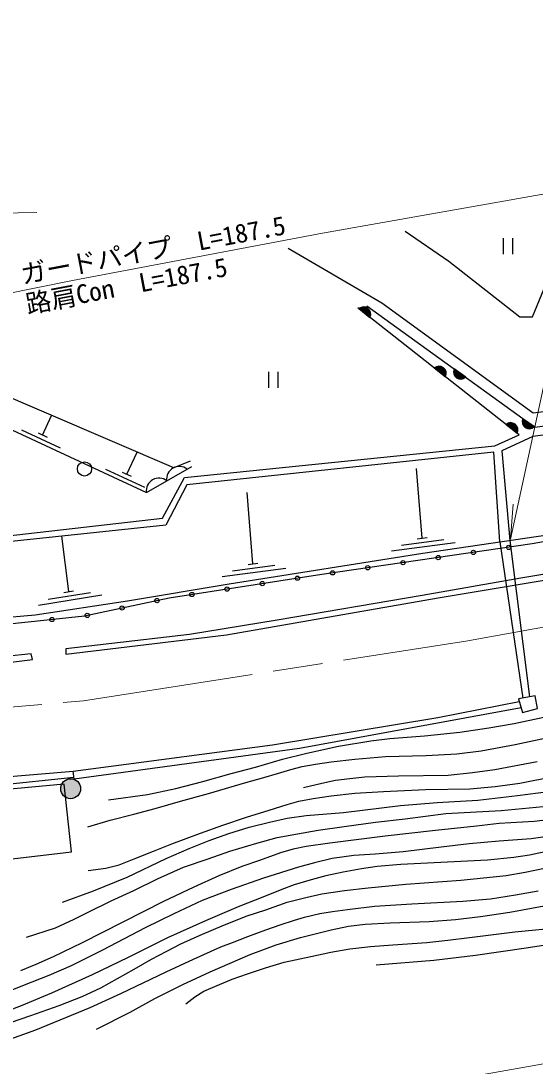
# Model space of a CAD drawing. Units: millimetres at full size, sheet at 1:1000; details may follow other scales. Extents: x 40000 to 680000, y 20000 to 380000.
# Drawn here: x 178289 to 214420, y 244235 to 317591 of the extents above; entities that cross this region are included whole.
import ezdxf
from ezdxf.enums import TextEntityAlignment as Align

# ---------------------------------------------------------------- set-up
doc = ezdxf.new("R2010")
doc.units = ezdxf.units.MM
doc.header["$LTSCALE"] = 1000
doc.linetypes.add('CHAIN', pattern=[18.5, 12, -1.5, 3.5, -1.5])
for name, color, linetype, lineweight in [('M-BGD', 7, 'Continuous', 25), ('M-BMK', 2, 'CHAIN', 13), ('M-STR-HTXT', 7, 'Continuous', 13)]:
    doc.layers.add(name, color=color, linetype=linetype, lineweight=lineweight)
doc.styles.add('ＭＳ ゴシック', font='')
doc.styles.get('ＭＳ ゴシック').set_extended_font_data('MS Gothic')

msp = doc.modelspace()

# ---------------------------------------------------------------- hatches: boundary and pattern name
at = {"layer": 'M-BGD'}
for points in [[(202815, 296785, 0.82183), (202036, 297397)], [(208116, 292619, 0.82183), (207337, 293232)], [(208741, 293161, 0.82183), (209544, 292580)], [(213155, 288660, 0.82183), (212376, 289272)], [(213563, 289674, 0.82183), (214366, 289093)], [(182093, 264332, 0.41421), (181156, 264013, 0.41421), (181476, 263076, 1)]]:
    msp.add_hatch(color=256, dxfattribs=at).paths.add_polyline_path(points)

# ---------------------------------------------------------------- linework, layer by layer
for p, q in [((212174, 302338), (212174, 301220)), ((212841, 302338), (212841, 301220)), ((213298, 288548), (201954, 297462)), ((202036, 297397), (202815, 296785)), ((195678, 292952), (195678, 291834)), ((196345, 292952), (196345, 291834)), ((207337, 293232), (208116, 292619)), ((209544, 292580), (208741, 293161)), ((179815, 288524), (180452, 289899)), ((212376, 289272), (213155, 288660)), ((214366, 289093), (213563, 289674)), ((178328, 288883), (181049, 287621)), ((179497, 288672), (180132, 288377)), ((185731, 285780), (186452, 287334)), ((184244, 286139), (186966, 284877)), ((187110, 284493), (190301, 286323)), ((206483, 281293), (206084, 286184)), ((185414, 285928), (186049, 285633)), ((194595, 279484), (194187, 284486)), ((206538, 280226), (216812, 281750)), ((181649, 277536), (181158, 281430)), ((204329, 280408), (208791, 280988)), ((205034, 280802), (208009, 281189)), ((206136, 281248), (206830, 281338)), ((211941, 281028), (213559, 270067)), ((212639, 281131), (214021, 270155)), ((192912, 278089), (206538, 280226)), ((194248, 279439), (194942, 279529)), ((192442, 278598), (196904, 279180)), ((193147, 278993), (196121, 279381)), ((185785, 276885), (192912, 278089)), ((179524, 276584), (183966, 277304)), ((180216, 277000), (183177, 277480)), ((181303, 277480), (181994, 277592)), ((179292, 275902), (185785, 276885)), ((172101, 275270), (179292, 275902)), ((173742, 264250), (181962, 264936)), ((173790, 263658), (182015, 264508))]:
    msp.add_line(p, q, dxfattribs=at)
for points in [[(205278, 302838), (208349, 300727), (213336, 296810), (214229, 296810), (217634, 305067)], [(197058, 301646), (203638, 297798), (214279, 290075), (227261, 291708), (240726, 293551), (257265, 295804), (260771, 296192), (265271, 297808), (266247, 299623)], [(202603, 297600), (214391, 289075), (261649, 295536), (268302, 298095)], [(190178, 286693), (189035, 286231), (171448, 293748), (165222, 296926)], [(279566, 292810), (275856, 291978), (262920, 289677), (249179, 287194), (233650, 284324), (214215, 280880), (199440, 278744), (188703, 277086), (182752, 275821), (174592, 274951), (163706, 274653), (154818, 275270), (145617, 276778), (139100, 278547), (130063, 281853), (122691, 284880), (114370, 288439), (96763, 295761)], [(242851, 286563), (240618, 291847), (214249, 288424), (212085, 287407), (212639, 281131)], [(168737, 281025), (172861, 290517), (173604, 290756), (187110, 284493)], [(138406, 284660), (145100, 282333), (152295, 280253), (161651, 278778), (163697, 279902), (168248, 281002), (177176, 281432), (188242, 282700), (189791, 285554), (211589, 287778), (213298, 288548)], [(211941, 281028), (211517, 287314), (189947, 285022), (188474, 282191), (175828, 280876), (168521, 280634), (163968, 279583), (161745, 278279), (151109, 279928), (141160, 282870), (138030, 284121)], [(184440, 262930), (187196, 263307), (189184, 263716), (191081, 264205), (193058, 264760), (194763, 265223), (196661, 265785), (198373, 266208), (200614, 266678), (202868, 267061), (204204, 267219), (206649, 267424), (209122, 267682), (211177, 267973), (212949, 268284), (215038, 268713), (217485, 269302), (219125, 269765), (224000, 271271)], [(213434, 269372), (197871, 266514), (182032, 264376), (181962, 264936), (195958, 266793), (207578, 268703), (213310, 269814)], [(183004, 261039), (184558, 261505), (186228, 261918), (187718, 262322), (189496, 262824), (191472, 263372), (194103, 264134), (195361, 264496), (196308, 264766), (197267, 265048), (198045, 265251), (198981, 265420), (200086, 265584), (201743, 265787), (203901, 265953), (206774, 266033), (208916, 266141), (210638, 266365), (213019, 266814), (215755, 267387)], [(198150, 263779), (199439, 264099), (200397, 264297), (201411, 264429), (202457, 264539), (204815, 264605), (208308, 264649), (210028, 264836), (211581, 265057), (214568, 265607)], [(183006, 257953), (184255, 258138), (185195, 258365), (186259, 258776), (187611, 259318), (188888, 259826), (190912, 260573), (192471, 261143), (194146, 261713), (195739, 262207), (196989, 262606), (197819, 262832), (198835, 263024), (200099, 263203), (201753, 263395), (203772, 263498), (206724, 263642), (209828, 263704), (211612, 263848), (213356, 264088), (215821, 264576)], [(173993, 263360), (174466, 258397), (181838, 259283), (181325, 264030), (173996, 263332)], [(181208, 255731), (183400, 256532), (185745, 257496), (188505, 258804), (190122, 259508), (191522, 260066), (192892, 260552), (194334, 261009), (195754, 261354), (196994, 261629), (198344, 261822), (200964, 262045), (204956, 262523), (207545, 262727), (210397, 262899), (213190, 263235), (215354, 263500)], [(178678, 253276), (180717, 253945), (182029, 254543), (182973, 255026), (184629, 255827), (186219, 256569), (187898, 257379), (189705, 258197), (191449, 258791), (192960, 259309), (194870, 259887), (196302, 260281), (197719, 260538), (199177, 260782), (201011, 261055), (203215, 261356), (205293, 261600), (208145, 261958), (212041, 262184), (214987, 262466)], [(215766, 261567), (214361, 261400), (211888, 261256), (210292, 261065), (207418, 260764), (203894, 260373), (200003, 259883), (198343, 259638), (197419, 259449), (196527, 259193), (195044, 258668), (193816, 258233), (192190, 257598), (190429, 256797), (188311, 255782), (182604, 252896), (180551, 251902), (179336, 251356), (178267, 250911)], [(215920, 260435), (214136, 260194), (211891, 260013), (209794, 259832), (207817, 259591), (205139, 259277), (203185, 259108), (201678, 259012), (200169, 258794), (198915, 258505), (197806, 258191), (195333, 257432), (193053, 256624), (191028, 255853), (189025, 254911), (187012, 253948), (184033, 252367), (181823, 251268), (180244, 250594), (178521, 249919), (176686, 249195)], [(215464, 259338), (214035, 259043), (212929, 258868), (211077, 258684), (207804, 258527), (204984, 258379), (203317, 258232), (202230, 258084), (200938, 257844), (199722, 257577), (198681, 257319), (197491, 256950), (196615, 256637), (195399, 256149), (193555, 255402), (191269, 254435), (188596, 253246), (185821, 251854), (183297, 250639), (180438, 249365), (178301, 248454), (176974, 247948)], [(177561, 247300), (178978, 247780), (180980, 248482), (182592, 249114), (183908, 249730), (186248, 251031), (187471, 251739), (188536, 252290), (189532, 252821), (190890, 253428), (192596, 254146), (194182, 254770), (195490, 255200), (196995, 255750), (198311, 256079), (199433, 256315), (201021, 256560), (202701, 256746), (205327, 256999), (209210, 257287), (212393, 257608), (213718, 257836), (215085, 258122)], [(175467, 245398), (179328, 246784), (183157, 248346), (185311, 249331), (188499, 250845), (190412, 251749), (192345, 252594), (193163, 252919), (194227, 253322), (195504, 253792), (196512, 254150), (197509, 254486), (198226, 254687), (199302, 254934), (200187, 255080), (201240, 255225), (203124, 255461), (205758, 255618), (209344, 255820), (211282, 255976), (213031, 256257), (214633, 256526)], [(183608, 246819), (185965, 248022), (187712, 248988), (189662, 249971), (191579, 250852), (194397, 252058), (196228, 252753), (197941, 253261), (200080, 253787), (201318, 254058), (202471, 254194), (204236, 254279), (206969, 254381), (208817, 254533), (210581, 254737), (212636, 255043), (215045, 255484)], [(189879, 248600), (190512, 249087), (191135, 249502), (192069, 249896), (193138, 250342), (194218, 250716), (195484, 251120), (196782, 251525), (198671, 251929), (200072, 252230), (201392, 252469), (202855, 252635), (204424, 252739), (206813, 252905), (208276, 253082), (209813, 253268), (212992, 253653), (216379, 253985)], [(203250, 251332), (207294, 251673), (210231, 252013), (213794, 252526), (216802, 252994)]]:
    msp.add_lwpolyline(points, dxfattribs=at)
for points in [[(181441, 273516), (181450, 273136), (192736, 274509), (207616, 277102), (222627, 279613), (239615, 282632), (256738, 285599), (274025, 288606), (282812, 290148), (282702, 290545), (265906, 287469), (254249, 285517), (243527, 283726), (234460, 282037), (226444, 280658), (213416, 278470), (206486, 277260), (196299, 275538), (190126, 274537)], [(145822, 274516), (145603, 274170), (150147, 273286), (154177, 272654), (162634, 271988), (170121, 272038), (176076, 272398), (179097, 272767), (179006, 273175), (175375, 272790), (170744, 272411), (165515, 272358), (161981, 272434), (156070, 272836), (152012, 273267)], [(213255, 270010), (213527, 269043), (214596, 269332), (214426, 270231)]]:
    msp.add_lwpolyline(points, close=True, dxfattribs=at)
for centre, radius in [((182757, 286148), 500), ((210088, 280284), 150), ((212562, 280641), 150), ((205139, 279568), 150), ((207613, 279926), 150), ((200191, 278853), 150), ((202665, 279211), 150), ((195248, 278097), 150), ((197719, 278478), 150), ((190307, 277334), 150), ((192777, 277715), 150), ((187845, 276904), 150), ((182954, 275864), 150), ((185400, 276384), 150), ((180472, 275578), 150), ((181785, 263704), 700)]:
    msp.add_circle(centre, radius, dxfattribs=at)
for centre, radius, start, end in [((202365, 297014), 505, 333.01157, 130.66977), ((207666, 292849), 505, 333.01157, 130.66977), ((209200, 292950), 505, 155.29472, 312.95291), ((212705, 288889), 505, 333.01157, 130.66977), ((214022, 289463), 505, 155.29472, 312.95291), ((189416, 285438), 886, 51.5574, 188.12555), ((187987, 284618), 886, 51.5574, 188.12555)]:
    msp.add_arc(centre, radius, start, end, dxfattribs=at)
at = {"layer": 'M-BMK'}
msp.add_lwpolyline([(73581, 298123), (97047, 288392), (116975, 280252), (126797, 276506), (134282, 273902), (145524, 270379), (151724, 269203), (157068, 268671), (163387, 268442), (165151, 268516), (167814, 268628), (182681, 269865), (209543, 274067), (266664, 284327), (305987, 291442), (351906, 299739), (364867, 302212), (386725, 304965), (401818, 306572)], dxfattribs=at)
at = {"layer": 'M-STR-HTXT'}
msp.add_line((212684, 281228), (212867, 283676), dxfattribs=at)
for points in [[(106100, 317591), (117880, 312765), (147115, 300806), (150973, 299344), (154787, 298302), (159981, 297486), (164334, 297196), (167829, 297196), (171811, 297493), (174574, 297897), (181913, 299383), (199487, 302698), (218677, 306096), (243984, 310712), (275529, 316424)], [(247813, 313604), (219202, 311204), (212684, 281228)], [(142891, 282506), (151926, 303657), (179418, 304142)], [(176727, 238447), (183006, 238906), (191760, 240169), (204813, 242581), (223755, 245939), (244728, 249818), (266252, 253626), (283172, 256774), (315914, 262620), (334376, 266058), (353636, 269554), (363889, 271469), (373767, 273167), (383716, 274518), (392105, 275546)]]:
    msp.add_lwpolyline(points, dxfattribs=at)

# ---------------------------------------------------------------- texts
at = {"layer": 'M-STR-HTXT', "style": 'ＭＳ ゴシック'}
for s, p in [('ガードパイプ\u3000L=187.5', (178495, 298739)), ('路肩Con\u3000L=187.5', (178836, 296648))]:
    msp.add_text(s, height=1320, rotation=10.682, dxfattribs=at).set_placement(p, align=Align.BOTTOM_LEFT)

doc.saveas('drawing.dxf')
